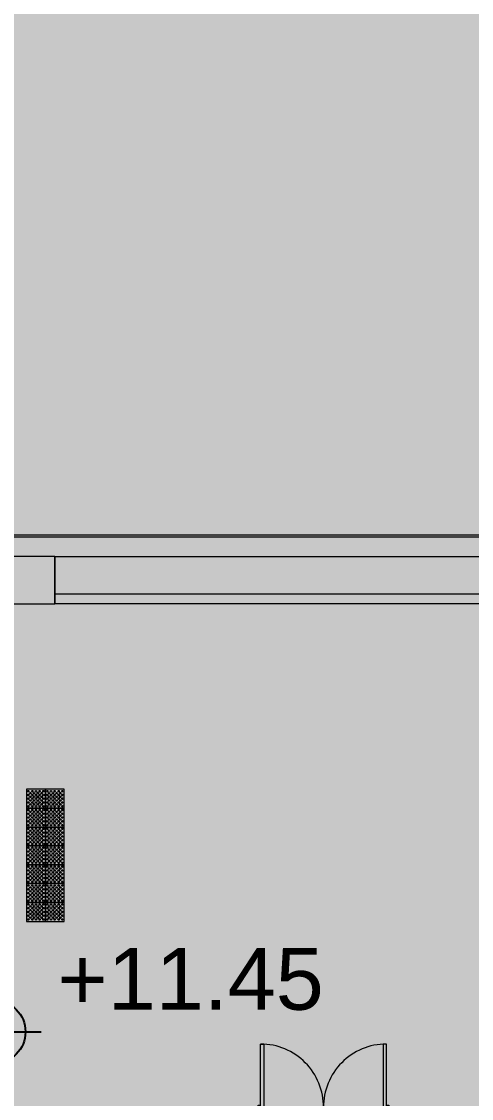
# Model space of a CAD drawing. Header units: millimetres. Extents: x -57519 to 497916, y -349472 to 446842.
# Drawn here: x 475314 to 482475, y 31742 to 48862 of the extents above; entities that cross this region are included whole.
import ezdxf

# ---------------------------------------------------------------- set-up
doc = ezdxf.new("R2010")
doc.units = ezdxf.units.MM
for name, color, linetype, lineweight in [('A-ANNO-NOTE', 131, 'Continuous', 25), ('A-DETL-GENF', 92, 'Continuous', 5), ('A-DOOR', 31, 'Continuous', 5), ('A-DOOR-FRAM', 31, 'Continuous', 5), ('A-FLOR', 192, 'Continuous', 5), ('A-GENM', 13, 'Continuous', 5), ('A-WALL', 113, 'Continuous', 20), ('A-WALL-PATT', 111, 'Continuous', 20), ('S-COLS', 52, 'Continuous', 20)]:
    doc.layers.add(name, color=color, linetype=linetype, lineweight=lineweight)
doc.styles.add('Arial_2', font='arial.ttf', dxfattribs={"height": 983.532934})

# ---------------------------------------------------------------- blocks, each defined once
blk = doc.blocks.new('DLN-Double Door__X03_ - _M48_2000 x 2450 _WH_-16954911-1_F SINGLE OCCUPANCY DIAGRAM')
at = {"layer": 'A-DOOR', "color": 191}
for p, q in [((-1000, 1075), (-950, 1075)), ((-1000, 75), (-1000, 1075)), ((-950, 1075), (-950, 75)), ((950, 1075), (950, 75)), ((1000, 1075), (950, 1075)), ((1000, 75), (1000, 1075)), ((-950, 75), (-1000, 75)), ((950, 75), (1000, 75))]:
    blk.add_line(p, q, dxfattribs=at)
for centre, start, end in [((-1000, 75), 359.5, 90), ((1000, 75), 90, 180.5)]:
    blk.add_arc(centre, 1000, start, end, dxfattribs=at)
at = {"layer": 'A-DOOR-FRAM', "color": 191}
for p, q in [((-1040, 105), (-1010, 105)), ((-1040, 75), (-1040, 105)), ((-1010, 75), (-1040, 75)), ((-1025, 75), (-1000, 75)), ((-1025, -75), (-1025, 75)), ((-1010, 105), (-1010, 75)), ((-1000, 75), (-1000, 25)), ((-1000, 25), (-975, 25)), ((-975, 25), (-975, -75)), ((975, 25), (1000, 25)), ((975, -75), (975, 25)), ((1000, 75), (1025, 75)), ((1000, 25), (1000, 75)), ((1010, 75), (1010, 105)), ((1010, 105), (1040, 105)), ((1040, 75), (1010, 75)), ((1025, 75), (1025, -75)), ((1040, 105), (1040, 75)), ((-1040, -75), (-1010, -75)), ((-1040, -105), (-1040, -75)), ((-1010, -105), (-1040, -105)), ((-975, -75), (-1025, -75)), ((-1010, -75), (-1010, -105)), ((1025, -75), (975, -75)), ((1010, -105), (1010, -75)), ((1010, -75), (1040, -75)), ((1040, -105), (1010, -105)), ((1040, -75), (1040, -105))]:
    blk.add_line(p, q, dxfattribs=at)
blk = doc.blocks.new('DLN_Tactile - Positional Tiles-3867764-1_F SINGLE OCCUPANCY DIAGRAM')
at = {"layer": 'A-GENM'}
for p, q in [((150, 150), (-150, 150)), ((-150, 150), (-150, -150)), ((150, -150), (150, 150)), ((-150, -150), (150, -150))]:
    blk.add_line(p, q, dxfattribs=at)
for centre, radius in [((-120, 120), 11.5), ((-120, 60), 11.5), ((-120, 0), 11.5), ((-120, 120), 6), ((-120, 60), 6), ((-120, 0), 6), ((-90, 90), 11.5), ((-90, 30), 11.5), ((-90, 90), 6), ((-90, 30), 6), ((-60, 120), 11.5), ((-60, 60), 11.5), ((-60, 0), 11.5), ((-60, 120), 6), ((-60, 60), 6), ((-60, 0), 6), ((-30, 90), 11.5), ((-30, 30), 11.5), ((-30, 90), 6), ((-30, 30), 6), ((0, 120), 11.5), ((0, 60), 11.5), ((0, 0), 11.5), ((0, 120), 6), ((0, 60), 6), ((0, 0), 6), ((30, 90), 11.5), ((30, 30), 11.5), ((30, 90), 6), ((30, 30), 6), ((60, 120), 11.5), ((60, 60), 11.5), ((60, 0), 11.5), ((60, 120), 6), ((60, 60), 6), ((60, 0), 6), ((90, 90), 11.5), ((90, 30), 11.5), ((90, 90), 6), ((90, 30), 6), ((120, 120), 11.5), ((120, 60), 11.5), ((120, 0), 11.5), ((120, 120), 6), ((120, 60), 6), ((120, 0), 6), ((-120, -60), 11.5), ((-120, -120), 11.5), ((-120, -60), 6), ((-120, -120), 6), ((-90, -30), 11.5), ((-90, -90), 11.5), ((-90, -30), 6), ((-90, -90), 6), ((-60, -60), 11.5), ((-60, -120), 11.5), ((-60, -60), 6), ((-60, -120), 6), ((-30, -30), 11.5), ((-30, -90), 11.5), ((-30, -30), 6), ((-30, -90), 6), ((0, -60), 11.5), ((0, -120), 11.5), ((0, -60), 6), ((0, -120), 6), ((30, -30), 11.5), ((30, -90), 11.5), ((30, -30), 6), ((30, -90), 6), ((60, -60), 11.5), ((60, -120), 11.5), ((60, -60), 6), ((60, -120), 6), ((90, -30), 11.5), ((90, -90), 11.5), ((90, -30), 6), ((90, -90), 6), ((120, -60), 11.5), ((120, -120), 11.5), ((120, -60), 6), ((120, -120), 6)]:
    blk.add_circle(centre, radius, dxfattribs=at)
blk = doc.blocks.new('DLN_Slab Level Mark - SSL-2mm_Type 2-2670448-1_F SINGLE OCCUPANCY DIAGRAM')
at = {"layer": 'A-ANNO-NOTE'}
for p, q in [((0, 1.5), (0, -1.5)), ((-1.5, 0), (1.5, 0))]:
    blk.add_line(p, q, dxfattribs=at)
blk.add_circle((0, 0), 1, dxfattribs=at)

msp = doc.modelspace()

# ---------------------------------------------------------------- hatches: boundary and pattern name
at = {"layer": 'A-DETL-GENF', "transparency": 33554585}
msp.add_hatch(color=201, dxfattribs=at).paths.add_polyline_path([(488604.7, 23590.5), (488604.7, 34332.5), (487469.7, 34332.5), (487469.7, 39682.5), (486244.7, 39682.5), (486244.7, 52007.5), (462944.7, 52007.5), (462944.7, 45707.5), (437594.7, 45707.5), (437594.7, 33907.5), (444694.7, 33907.5), (444694.7, 31607.5), (476494.7, 31607.5), (476494.7, 29767.5), (475294.7, 29767.5), (475294.7, 27367.5), (476494.7, 27367.5), (476494.7, 26157.5), (478644.7, 26157.5), (478644.7, 23590.5), (487915.4, 23590.5)], flags=0)
at = {"layer": 'A-WALL-PATT', "lineweight": 5, "transparency": 33554432}
h = msp.add_hatch(color=253, dxfattribs=at)
h.paths.add_polyline_path([(479050.3, 39607.5), (482744.7, 39607.5), (482744.7, 39757.5), (475844.7, 39757.5), (475844.7, 39607.5)], flags=0)
h.paths.add_polyline_path([(471494.7, 39607.5), (472224.7, 39607.5), (472224.7, 39757.5), (471494.7, 39757.5)], flags=0)
h.paths.add_polyline_path([(475094.7, 39607.5), (475094.7, 39757.5), (474424.7, 39757.5), (474424.7, 39607.5)], flags=0)
h.paths.add_polyline_path([(485094.7, 39607.5), (485394.7, 39607.5), (485394.7, 39757.5), (485094.7, 39757.5), (485094.7, 39682.5)], flags=0)

# ---------------------------------------------------------------- linework, layer by layer
at = {"layer": 'A-FLOR'}
for p, q in [((475844.7, 40357.5), (482954.7, 40357.5)), ((475844.7, 40357.5), (475844.7, 39607.5)), ((482894.7, 39607.5), (475844.7, 39607.5))]:
    msp.add_line(p, q, dxfattribs=at)
at = {"layer": 'A-WALL', "lineweight": 18}
for p, q in [((472135.3, 40668.5), (485047.2, 40668.5)), ((485034.7, 40698.5), (472147.7, 40698.5))]:
    msp.add_line(p, q, dxfattribs=at)
at = {"layer": 'A-WALL', "color": 191, "lineweight": 5}
msp.add_line((482744.7, 39757.5), (475844.7, 39757.5), dxfattribs=at)
at = {"layer": 'S-COLS', "color": 221}
for p, q in [((475844.7, 40357.5), (475094.7, 40357.5)), ((475844.7, 39757.5), (475844.7, 40357.5)), ((475094.7, 39607.5), (475844.7, 39607.5))]:
    msp.add_line(p, q, dxfattribs=at)
at = {"layer": 'S-COLS', "color": 191, "lineweight": 5}
msp.add_line((475844.7, 39607.5), (475844.7, 39757.5), dxfattribs=at)

# ---------------------------------------------------------------- block references
at = {"layer": 'A-ANNO-NOTE', "xscale": 500, "yscale": 500, "zscale": 500, "rotation": 89.99999999999993}
msp.add_blockref('DLN_Slab Level Mark - SSL-2mm_Type 2-2670448-1_F SINGLE OCCUPANCY DIAGRAM', (474876.8, 32801.1), dxfattribs=at)
at = {"layer": 'A-DOOR', "color": 191}
msp.add_blockref('DLN-Double Door__X03_ - _M48_2000 x 2450 _WH_-16954911-1_F SINGLE OCCUPANCY DIAGRAM', (480119.7, 31532.5), dxfattribs=at)
at = {"layer": 'A-GENM'}
for p in [(475543.6, 36507.5), (475843.6, 36507.5), (475543.6, 36207.5), (475843.6, 36207.5), (475543.6, 35907.5), (475843.6, 35907.5), (475543.6, 35607.5), (475843.6, 35607.5), (475543.6, 35307.5), (475843.6, 35307.5), (475543.6, 35007.5), (475843.6, 35007.5), (475543.6, 34707.5), (475843.6, 34707.5)]:
    msp.add_blockref('DLN_Tactile - Positional Tiles-3867764-1_F SINGLE OCCUPANCY DIAGRAM', p, dxfattribs=at)

# ---------------------------------------------------------------- texts
at = {"layer": 'A-ANNO-NOTE', "lineweight": 5, "insert": (475883.7, 34136.2), "char_height": 983.53, "width": 5052, "attachment_point": 1, "line_spacing_factor": 0.938532, "style": 'Arial_2'}
msp.add_mtext('+11.45', dxfattribs=at)

doc.saveas('drawing.dxf')
